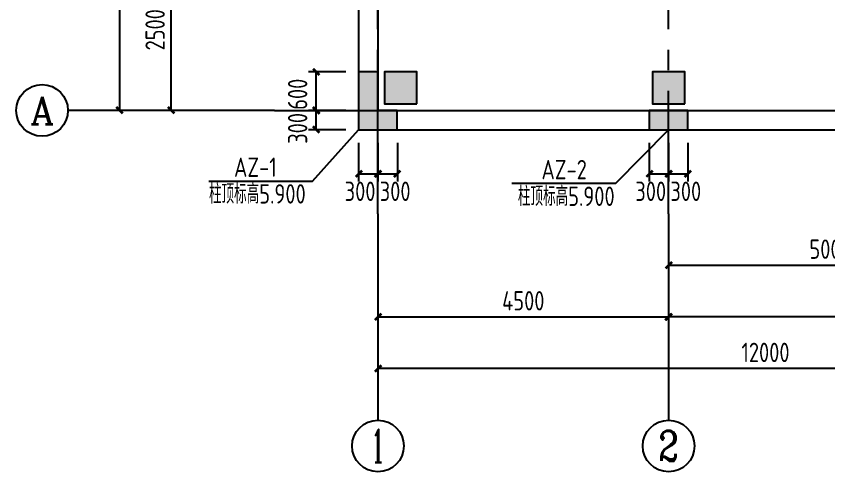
# Model space of a CAD drawing. Header units: millimetres. Extents: x 893615 to 897539, y 39650 to 40458.
# Drawn here: x 896069.3 to 896195.1, y 39978.5 to 40049.1 of the extents above; entities that cross this region are included whole.
import ezdxf
from ezdxf.enums import TextEntityAlignment as Align

# ---------------------------------------------------------------- set-up
doc = ezdxf.new("R2010")
doc.units = ezdxf.units.MM
doc.header["$LTSCALE"] = 1000
doc.header["$MEASUREMENT"] = 0
doc.linetypes.add('CENTER2', pattern=[28.575, 19.05, -3.175, 3.175, -3.175])
for name, color, linetype in [('AXIS', 3, 'Continuous'), ('AXIS_TEXT', 7, 'Continuous'), ('DIM', 7, 'Continuous'), ('DOTE', 1, 'Continuous'), ('WALL', 9, 'Continuous'), ('柱', 2, 'Continuous'), ('柱__钢筋标注', 7, 'Continuous')]:
    doc.layers.add(name, color=color, linetype=linetype)
doc.styles.add('_TCH_AXIS', font='COMPLEX', dxfattribs={"bigfont": 'GBCBIG'})
doc.styles.add('COMPLEX', font='COMPLEX')
doc.styles.add('GBHZ', font='gbenor.shx', dxfattribs={"width": 0.9, "bigfont": 'gbcbig.shx'})
doc.styles.get("Standard").update_dxf_attribs({"font": 'gbenor.shx', "bigfont": 'gbcbig.shx'})
doc.dimstyles.new('Y100', dxfattribs={"dimscale": 0, "dimtxt": 3, "dimasz": 0.01, "dimexe": 1.2, "dimexo": 2, "dimgap": 1, "dimtad": 1, "dimdec": 0, "dimlfac": 100, "dimzin": 0, "dimdsep": 46, "dimtxsty": 'GBHZ', "dimblk": 'DX', "dimcen": 0.09, "dimdle": 1, "dimclrd": 7, "dimclre": 7, "dimclrt": 7, "dimadec": 0, "dimazin": 0, "dimtfac": 1, "dimtdec": 0, "dimtix": 1, "dimtmove": 2, "dimatfit": 3, "dimldrblk": 'DX', "dimfxl": 0, "dimtolj": 1, "dimtzin": 0, "dimarcsym": 0})

# ---------------------------------------------------------------- blocks, each defined once
blk = doc.blocks.new('_AXISO')
blk.add_circle((0, 0), 0.5)
at = {"layer": 'AXIS_TEXT', "style": 'COMPLEX', "width": 1.041667}
blk.add_attdef('A', text='', height=0.56, dxfattribs=at).set_placement((-0.25, -0.28), (0.25, -0.28), align=Align.FIT)
blk = doc.blocks.new('DX')
at = {"color": 0, "linetype": 'ByBlock', "const_width": 40}
blk.add_lwpolyline([(-54, -51), (46, 49)], dxfattribs=at)
blk = doc.blocks.new('*D226')
at = {"layer": 'Defpoints', "color": 0, "transparency": 16777216}
for p in [(896093.29, 40059.51), (896109.29, 40059.51), (896109.29, 40034.51)]:
    blk.add_point(p, dxfattribs=at)
at = {"layer": 'dim', "color": 7, "lineweight": -2, "transparency": 16777216}
for p, q in [((896107.29, 40059.51), (896092.09, 40059.51)), ((896093.29, 40034.52), (896093.29, 40059.5)), ((896107.29, 40034.51), (896092.09, 40034.51))]:
    blk.add_line(p, q, dxfattribs=at)
at = {"layer": 'dim', "color": 7, "lineweight": -2, "transparency": 16777216, "xscale": 0.01, "yscale": 0.01, "zscale": 0.01}
for p, rotation in [((896093.29, 40059.51), 90), ((896093.29, 40034.51), 270)]:
    blk.add_blockref('DX', p, dxfattribs=dict(at, rotation=rotation))
at = {"layer": 'dim', "color": 7, "transparency": 16777216, "insert": (896090.79, 40047.01), "char_height": 3, "attachment_point": 5, "rotation": 90, "style": 'GBHZ'}
blk.add_mtext('\\A1;2500', dxfattribs=at)
blk = doc.blocks.new('*D230')
at = {"layer": 'Defpoints', "color": 0, "transparency": 16777216}
for p in [(896109.29, 40154.51), (896085.29, 40034.51), (896109.29, 40034.51)]:
    blk.add_point(p, dxfattribs=at)
at = {"layer": 'dim', "color": 7, "lineweight": -2, "transparency": 16777216}
for p, q in [((896107.29, 40154.51), (896084.09, 40154.51)), ((896085.29, 40154.5), (896085.29, 40034.52)), ((896107.29, 40034.51), (896084.09, 40034.51))]:
    blk.add_line(p, q, dxfattribs=at)
at = {"layer": 'dim', "color": 7, "lineweight": -2, "transparency": 16777216, "xscale": 0.01, "yscale": 0.01, "zscale": 0.01}
for p, rotation in [((896085.29, 40154.51), 90), ((896085.29, 40034.51), 270)]:
    blk.add_blockref('DX', p, dxfattribs=dict(at, rotation=rotation))
at = {"layer": 'dim', "color": 7, "transparency": 16777216, "insert": (896082.79, 40094.51), "char_height": 3, "attachment_point": 5, "rotation": 90, "style": 'GBHZ'}
blk.add_mtext('\\A1;12000', dxfattribs=at)
blk = doc.blocks.new('*D231')
at = {"layer": 'Defpoints', "color": 0, "transparency": 16777216}
for p in [(896125.29, 40018.51), (896170.29, 40018.51), (896170.29, 40002.51)]:
    blk.add_point(p, dxfattribs=at)
at = {"layer": 'dim', "color": 7, "lineweight": -2, "transparency": 16777216}
for p, q in [((896125.29, 40016.51), (896125.29, 40001.31)), ((896170.29, 40016.51), (896170.29, 40001.31)), ((896125.3, 40002.51), (896170.28, 40002.51))]:
    blk.add_line(p, q, dxfattribs=at)
at = {"layer": 'dim', "color": 7, "lineweight": -2, "transparency": 16777216, "xscale": 0.01, "yscale": 0.01, "zscale": 0.01, "rotation": 180}
blk.add_blockref('DX', (896125.29, 40002.51), dxfattribs=at)
at = {"layer": 'dim', "color": 7, "lineweight": -2, "transparency": 16777216, "xscale": 0.01, "yscale": 0.01, "zscale": 0.01}
blk.add_blockref('DX', (896170.29, 40002.51), dxfattribs=at)
at = {"layer": 'dim', "color": 7, "transparency": 16777216, "insert": (896147.79, 40005.01), "char_height": 3, "attachment_point": 5, "style": 'GBHZ'}
blk.add_mtext('\\A1;4500', dxfattribs=at)
blk = doc.blocks.new('*D232')
at = {"layer": 'Defpoints', "color": 0, "transparency": 16777216}
for p in [(896170.29, 40018.51), (896220.29, 40018.51), (896220.29, 40010.51)]:
    blk.add_point(p, dxfattribs=at)
at = {"layer": 'dim', "color": 7, "lineweight": -2, "transparency": 16777216}
for p, q in [((896170.29, 40016.51), (896170.29, 40009.31)), ((896220.29, 40016.51), (896220.29, 40009.31)), ((896170.3, 40010.51), (896220.28, 40010.51))]:
    blk.add_line(p, q, dxfattribs=at)
at = {"layer": 'dim', "color": 7, "lineweight": -2, "transparency": 16777216, "xscale": 0.01, "yscale": 0.01, "zscale": 0.01, "rotation": 180}
blk.add_blockref('DX', (896170.29, 40010.51), dxfattribs=at)
at = {"layer": 'dim', "color": 7, "lineweight": -2, "transparency": 16777216, "xscale": 0.01, "yscale": 0.01, "zscale": 0.01}
blk.add_blockref('DX', (896220.29, 40010.51), dxfattribs=at)
at = {"layer": 'dim', "color": 7, "transparency": 16777216, "insert": (896195.29, 40013.01), "char_height": 3, "attachment_point": 5, "style": 'GBHZ'}
blk.add_mtext('\\A1;5000', dxfattribs=at)
blk = doc.blocks.new('*D234')
at = {"layer": 'Defpoints', "color": 0, "transparency": 16777216}
for p in [(896125.29, 40018.51), (896245.29, 40018.51), (896125.29, 39994.51)]:
    blk.add_point(p, dxfattribs=at)
at = {"layer": 'dim', "color": 7, "lineweight": -2, "transparency": 16777216}
for p, q in [((896125.29, 40016.51), (896125.29, 39993.31)), ((896245.29, 40016.51), (896245.29, 39993.31)), ((896245.28, 39994.51), (896125.3, 39994.51))]:
    blk.add_line(p, q, dxfattribs=at)
at = {"layer": 'dim', "color": 7, "lineweight": -2, "transparency": 16777216, "xscale": 0.01, "yscale": 0.01, "zscale": 0.01, "rotation": 180}
blk.add_blockref('DX', (896125.29, 39994.51), dxfattribs=at)
at = {"layer": 'dim', "color": 7, "lineweight": -2, "transparency": 16777216, "xscale": 0.01, "yscale": 0.01, "zscale": 0.01}
blk.add_blockref('DX', (896245.29, 39994.51), dxfattribs=at)
at = {"layer": 'dim', "color": 7, "transparency": 16777216, "insert": (896185.29, 39997.01), "char_height": 3, "attachment_point": 5, "style": 'GBHZ'}
blk.add_mtext('\\A1;12000', dxfattribs=at)
blk = doc.blocks.new('*D225')
at = {"layer": 'Defpoints', "color": 0, "transparency": 16777216}
for p in [(896170.29, 40018.51), (896245.29, 40018.51), (896170.29, 40002.51)]:
    blk.add_point(p, dxfattribs=at)
at = {"layer": 'dim', "color": 7, "lineweight": -2, "transparency": 16777216}
for p, q in [((896170.29, 40016.51), (896170.29, 40001.31)), ((896245.29, 40016.51), (896245.29, 40001.31)), ((896245.28, 40002.51), (896170.3, 40002.51))]:
    blk.add_line(p, q, dxfattribs=at)
at = {"layer": 'dim', "color": 7, "lineweight": -2, "transparency": 16777216, "xscale": 0.01, "yscale": 0.01, "zscale": 0.01, "rotation": 180}
blk.add_blockref('DX', (896170.29, 40002.51), dxfattribs=at)
at = {"layer": 'dim', "color": 7, "lineweight": -2, "transparency": 16777216, "xscale": 0.01, "yscale": 0.01, "zscale": 0.01}
blk.add_blockref('DX', (896245.29, 40002.51), dxfattribs=at)
at = {"layer": 'dim', "color": 7, "transparency": 16777216, "insert": (896207.79, 40005.01), "char_height": 3, "attachment_point": 5, "style": 'GBHZ'}
blk.add_mtext('\\A1;7500', dxfattribs=at)
blk = doc.blocks.new('*D273')
at = {"layer": 'Defpoints', "color": 0, "transparency": 16777216}
for p in [(896122.29, 40031.51), (896125.29, 40031.51), (896125.29, 40024.7)]:
    blk.add_point(p, dxfattribs=at)
at = {"layer": 'dim', "color": 7, "lineweight": -2, "transparency": 16777216}
for p, q in [((896122.29, 40029.51), (896122.29, 40023.5)), ((896125.29, 40029.51), (896125.29, 40023.5)), ((896122.3, 40024.7), (896125.28, 40024.7))]:
    blk.add_line(p, q, dxfattribs=at)
at = {"layer": 'dim', "color": 7, "lineweight": -2, "transparency": 16777216, "xscale": 0.01, "yscale": 0.01, "zscale": 0.01, "rotation": 180}
blk.add_blockref('DX', (896122.29, 40024.7), dxfattribs=at)
at = {"layer": 'dim', "color": 7, "lineweight": -2, "transparency": 16777216, "xscale": 0.01, "yscale": 0.01, "zscale": 0.01}
blk.add_blockref('DX', (896125.29, 40024.7), dxfattribs=at)
at = {"layer": 'dim', "color": 7, "transparency": 16777216, "insert": (896122.52, 40021.98), "char_height": 3, "attachment_point": 5, "style": 'GBHZ'}
blk.add_mtext('\\A1;300', dxfattribs=at)
blk = doc.blocks.new('*D274')
at = {"layer": 'Defpoints', "color": 0, "transparency": 16777216}
for p in [(896125.29, 40031.51), (896128.29, 40031.51), (896128.29, 40024.7)]:
    blk.add_point(p, dxfattribs=at)
at = {"layer": 'dim', "color": 7, "lineweight": -2, "transparency": 16777216}
for p, q in [((896125.29, 40029.51), (896125.29, 40023.5)), ((896128.29, 40029.51), (896128.29, 40023.5)), ((896125.3, 40024.7), (896128.28, 40024.7))]:
    blk.add_line(p, q, dxfattribs=at)
at = {"layer": 'dim', "color": 7, "lineweight": -2, "transparency": 16777216, "xscale": 0.01, "yscale": 0.01, "zscale": 0.01, "rotation": 180}
blk.add_blockref('DX', (896125.29, 40024.7), dxfattribs=at)
at = {"layer": 'dim', "color": 7, "lineweight": -2, "transparency": 16777216, "xscale": 0.01, "yscale": 0.01, "zscale": 0.01}
blk.add_blockref('DX', (896128.29, 40024.7), dxfattribs=at)
at = {"layer": 'dim', "color": 7, "transparency": 16777216, "insert": (896127.95, 40021.98), "char_height": 3, "attachment_point": 5, "style": 'GBHZ'}
blk.add_mtext('\\A1;300', dxfattribs=at)
blk = doc.blocks.new('*D275')
at = {"layer": 'Defpoints', "color": 0, "transparency": 16777216}
for p in [(896115.72, 40034.51), (896122.29, 40034.51), (896122.29, 40031.51)]:
    blk.add_point(p, dxfattribs=at)
at = {"layer": 'dim', "color": 7, "lineweight": -2, "transparency": 16777216}
for p, q in [((896120.29, 40034.51), (896114.52, 40034.51)), ((896115.72, 40031.52), (896115.72, 40034.5)), ((896120.29, 40031.51), (896114.52, 40031.51))]:
    blk.add_line(p, q, dxfattribs=at)
at = {"layer": 'dim', "color": 7, "lineweight": -2, "transparency": 16777216, "xscale": 0.01, "yscale": 0.01, "zscale": 0.01}
for p, rotation in [((896115.72, 40034.51), 90), ((896115.72, 40031.51), 270)]:
    blk.add_blockref('DX', p, dxfattribs=dict(at, rotation=rotation))
at = {"layer": 'dim', "color": 7, "transparency": 16777216, "insert": (896112.85, 40031.73), "char_height": 3, "attachment_point": 5, "rotation": 90, "style": 'GBHZ'}
blk.add_mtext('\\A1;300', dxfattribs=at)
blk = doc.blocks.new('*D276')
at = {"layer": 'Defpoints', "color": 0, "transparency": 16777216}
for p in [(896115.72, 40040.51), (896122.29, 40040.51), (896122.29, 40034.51)]:
    blk.add_point(p, dxfattribs=at)
at = {"layer": 'dim', "color": 7, "lineweight": -2, "transparency": 16777216}
for p, q in [((896120.29, 40040.51), (896114.52, 40040.51)), ((896115.72, 40034.52), (896115.72, 40040.5)), ((896120.29, 40034.51), (896114.52, 40034.51))]:
    blk.add_line(p, q, dxfattribs=at)
at = {"layer": 'dim', "color": 7, "lineweight": -2, "transparency": 16777216, "xscale": 0.01, "yscale": 0.01, "zscale": 0.01}
for p, rotation in [((896115.72, 40040.51), 90), ((896115.72, 40034.51), 270)]:
    blk.add_blockref('DX', p, dxfattribs=dict(at, rotation=rotation))
at = {"layer": 'dim', "color": 7, "transparency": 16777216, "insert": (896112.85, 40037.02), "char_height": 3, "attachment_point": 5, "rotation": 90, "style": 'GBHZ'}
blk.add_mtext('\\A1;600', dxfattribs=at)
blk = doc.blocks.new('*D277')
at = {"layer": 'Defpoints', "color": 0, "transparency": 16777216}
for p in [(896167.29, 40031.51), (896170.29, 40031.51), (896170.29, 40024.7)]:
    blk.add_point(p, dxfattribs=at)
at = {"layer": 'dim', "color": 7, "lineweight": -2, "transparency": 16777216}
for p, q in [((896167.29, 40029.51), (896167.29, 40023.5)), ((896170.29, 40029.51), (896170.29, 40023.5)), ((896167.3, 40024.7), (896170.28, 40024.7))]:
    blk.add_line(p, q, dxfattribs=at)
at = {"layer": 'dim', "color": 7, "lineweight": -2, "transparency": 16777216, "xscale": 0.01, "yscale": 0.01, "zscale": 0.01, "rotation": 180}
blk.add_blockref('DX', (896167.29, 40024.7), dxfattribs=at)
at = {"layer": 'dim', "color": 7, "lineweight": -2, "transparency": 16777216, "xscale": 0.01, "yscale": 0.01, "zscale": 0.01}
blk.add_blockref('DX', (896170.29, 40024.7), dxfattribs=at)
at = {"layer": 'dim', "color": 7, "transparency": 16777216, "insert": (896167.52, 40021.98), "char_height": 3, "attachment_point": 5, "style": 'GBHZ'}
blk.add_mtext('\\A1;300', dxfattribs=at)
blk = doc.blocks.new('*D278')
at = {"layer": 'Defpoints', "color": 0, "transparency": 16777216}
for p in [(896170.29, 40031.51), (896173.29, 40031.51), (896173.29, 40024.7)]:
    blk.add_point(p, dxfattribs=at)
at = {"layer": 'dim', "color": 7, "lineweight": -2, "transparency": 16777216}
for p, q in [((896170.29, 40029.51), (896170.29, 40023.5)), ((896173.29, 40029.51), (896173.29, 40023.5)), ((896170.3, 40024.7), (896173.28, 40024.7))]:
    blk.add_line(p, q, dxfattribs=at)
at = {"layer": 'dim', "color": 7, "lineweight": -2, "transparency": 16777216, "xscale": 0.01, "yscale": 0.01, "zscale": 0.01, "rotation": 180}
blk.add_blockref('DX', (896170.29, 40024.7), dxfattribs=at)
at = {"layer": 'dim', "color": 7, "lineweight": -2, "transparency": 16777216, "xscale": 0.01, "yscale": 0.01, "zscale": 0.01}
blk.add_blockref('DX', (896173.29, 40024.7), dxfattribs=at)
at = {"layer": 'dim', "color": 7, "transparency": 16777216, "insert": (896172.95, 40021.98), "char_height": 3, "attachment_point": 5, "style": 'GBHZ'}
blk.add_mtext('\\A1;300', dxfattribs=at)

msp = doc.modelspace()

# ---------------------------------------------------------------- hatches: boundary and pattern name
at = {"layer": '柱'}
msp.add_hatch(color=256, dxfattribs=at).paths.add_polyline_path([(896128.288, 40034.511), (896125.288, 40034.511), (896125.288, 40040.511), (896122.288, 40040.511), (896122.288, 40031.511), (896128.288, 40031.511)])

# ---------------------------------------------------------------- linework, layer by layer
at = {"layer": 'AXIS', "color": 0}
for p, q in [((896109.288, 40034.511), (896077.288, 40034.511)), ((896125.288, 40018.511), (896125.288, 39986.511)), ((896170.288, 40018.511), (896170.288, 39986.511))]:
    msp.add_line(p, q, dxfattribs=at)
at = {"layer": 'DOTE', "linetype": 'CENTER2', "ltscale": 0.001}
for p, q in [((896125.288, 40018.511), (896125.288, 40170.511)), ((896170.288, 40018.511), (896170.288, 40170.511)), ((896109.288, 40034.511), (896261.288, 40034.511))]:
    msp.add_line(p, q, dxfattribs=at)
at = {"layer": 'WALL'}
msp.add_lwpolyline([(896122.288, 40031.511), (896248.288, 40031.511), (896248.288, 40157.511), (896122.288, 40157.511)], close=True, dxfattribs=at)
msp.add_lwpolyline([(896125.288, 40083.011), (896125.288, 40034.511), (896218.788, 40034.511)], dxfattribs=at)
at = {"layer": '柱'}
for points in [[(896122.288, 40031.511), (896128.288, 40031.511), (896128.288, 40034.511), (896125.288, 40034.511), (896125.288, 40040.511), (896122.288, 40040.511)], [(896167.288, 40034.511), (896167.288, 40031.511), (896173.288, 40031.511), (896173.288, 40034.511)]]:
    msp.add_lwpolyline(points, close=True, dxfattribs=at)
for points in [[(896131.288, 40035.511), (896131.288, 40040.511), (896126.288, 40040.511), (896126.288, 40035.511), (896131.288, 40035.511)], [(896172.788, 40035.511), (896172.788, 40040.511), (896167.788, 40040.511), (896167.788, 40035.511), (896172.788, 40035.511)]]:
    msp.add_lwpolyline(points, dxfattribs=at)
for points in [[(896131.288, 40035.511), (896131.288, 40040.511), (896126.288, 40035.511), (896126.288, 40040.511)], [(896172.788, 40035.511), (896172.788, 40040.511), (896167.788, 40035.511), (896167.788, 40040.511)], [(896167.288, 40031.511), (896167.288, 40034.511), (896173.288, 40031.511), (896173.288, 40034.511)]]:
    msp.add_solid(points, dxfattribs=at)
at = {"layer": '柱__钢筋标注'}
for p, q in [((896115.171, 40023.55), (896122.288, 40031.511)), ((896162.083, 40023.18), (896170.288, 40031.511)), ((896099.111, 40023.55), (896115.171, 40023.55)), ((896162.083, 40023.18), (896146.022, 40023.18))]:
    msp.add_line(p, q, dxfattribs=at)

# ---------------------------------------------------------------- block references
at = {"layer": 'AXIS', "color": 0}
ref = msp.add_blockref('_AXISO', (896073.288, 40034.511), dxfattribs=dict(at, xscale=8, yscale=8, zscale=8))
ref.add_attrib('A', 'A', dxfattribs={"layer": 'AXIS_TEXT', "color": 0, "height": 4.252, "style": '_TCH_AXIS'}).set_placement((896071.466, 40032.386), (896075.111, 40032.386), align=Align.FIT)
ref = msp.add_blockref('_AXISO', (896125.288, 39982.511), dxfattribs=dict(at, xscale=8, yscale=8, zscale=8))
ref.add_attrib('A', '1', dxfattribs={"layer": 'AXIS_TEXT', "color": 0, "height": 5.147, "style": '_TCH_AXIS'}).set_placement((896124.185, 39979.938), (896126.391, 39979.938), align=Align.FIT)
ref = msp.add_blockref('_AXISO', (896170.288, 39982.511), dxfattribs=dict(at, xscale=8, yscale=8, zscale=8))
ref.add_attrib('A', '2', dxfattribs={"layer": 'AXIS_TEXT', "color": 0, "height": 4.659, "style": '_TCH_AXIS'}).set_placement((896168.735, 39980.182), (896171.842, 39980.182), align=Align.FIT)

# ---------------------------------------------------------------- texts
at = {"layer": '柱__钢筋标注', "width": 0.9}
for s, p in [('AZ-1', (896103.004, 40024.216)), ('AZ-2', (896150.605, 40023.846)), ('柱顶标高5.900', (896099.131, 40020.079)), ('柱顶标高5.900', (896146.962, 40019.709))]:
    msp.add_text(s, height=3, dxfattribs=at).set_placement(p)

# ---------------------------------------------------------------- dimensions: what is measured, and where the dimension line sits
at = {"layer": 'dim'}
for base, p1, p2, angle, picture, middle in [((896085.288, 40034.511), (896109.288, 40154.511), (896109.288, 40034.511), 90, '*D230', (896082.788, 40094.511)), ((896093.288, 40059.511), (896109.288, 40034.511), (896109.288, 40059.511), 90, '*D226', (896090.788, 40047.011)), ((896170.288, 40002.511), (896245.288, 40018.511), (896170.288, 40018.511), 180, '*D225', (896207.788, 40005.011))]:
    dim = msp.add_linear_dim(base=base, p1=p1, p2=p2, angle=angle, dimstyle='Y100', override={"dimscale": 1}, dxfattribs=at)
    dim.commit()
    dim.dimension.update_dxf_attribs({"geometry": picture, "text_midpoint": middle})
for base, p1, p2, picture, middle in [((896115.72, 40040.511), (896122.288, 40034.511), (896122.288, 40040.511), '*D276', (896112.854, 40037.021)), ((896115.72, 40034.511), (896122.288, 40031.511), (896122.288, 40034.511), '*D275', (896112.854, 40031.727))]:
    dim = msp.add_linear_dim(base=base, p1=p1, p2=p2, angle=90, dimstyle='Y100', override={"dimscale": 1}, dxfattribs=at)
    dim.commit()
    dim.dimension.update_dxf_attribs({"geometry": picture, "text_midpoint": middle, "dimtype": 160})
for base, p1, p2, picture, middle in [((896125.288, 40024.695), (896122.288, 40031.511), (896125.288, 40031.511), '*D273', (896122.524, 40021.983)), ((896128.288, 40024.695), (896125.288, 40031.511), (896128.288, 40031.511), '*D274', (896127.948, 40021.983)), ((896170.288, 40024.695), (896167.288, 40031.511), (896170.288, 40031.511), '*D277', (896167.524, 40021.983)), ((896173.288, 40024.695), (896170.288, 40031.511), (896173.288, 40031.511), '*D278', (896172.948, 40021.983))]:
    dim = msp.add_linear_dim(base=base, p1=p1, p2=p2, dimstyle='Y100', override={"dimscale": 1}, dxfattribs=at)
    dim.commit()
    dim.dimension.update_dxf_attribs({"geometry": picture, "text_midpoint": middle, "dimtype": 160})
for base, p1, p2, picture, middle in [((896170.288, 40002.511), (896125.288, 40018.511), (896170.288, 40018.511), '*D231', (896147.788, 40005.011)), ((896125.288, 39994.511), (896245.288, 40018.511), (896125.288, 40018.511), '*D234', (896185.288, 39997.011)), ((896220.288, 40010.511), (896170.288, 40018.511), (896220.288, 40018.511), '*D232', (896195.288, 40013.011))]:
    dim = msp.add_linear_dim(base=base, p1=p1, p2=p2, dimstyle='Y100', override={"dimscale": 1}, dxfattribs=at)
    dim.commit()
    dim.dimension.update_dxf_attribs({"geometry": picture, "text_midpoint": middle})

doc.saveas('drawing.dxf')
